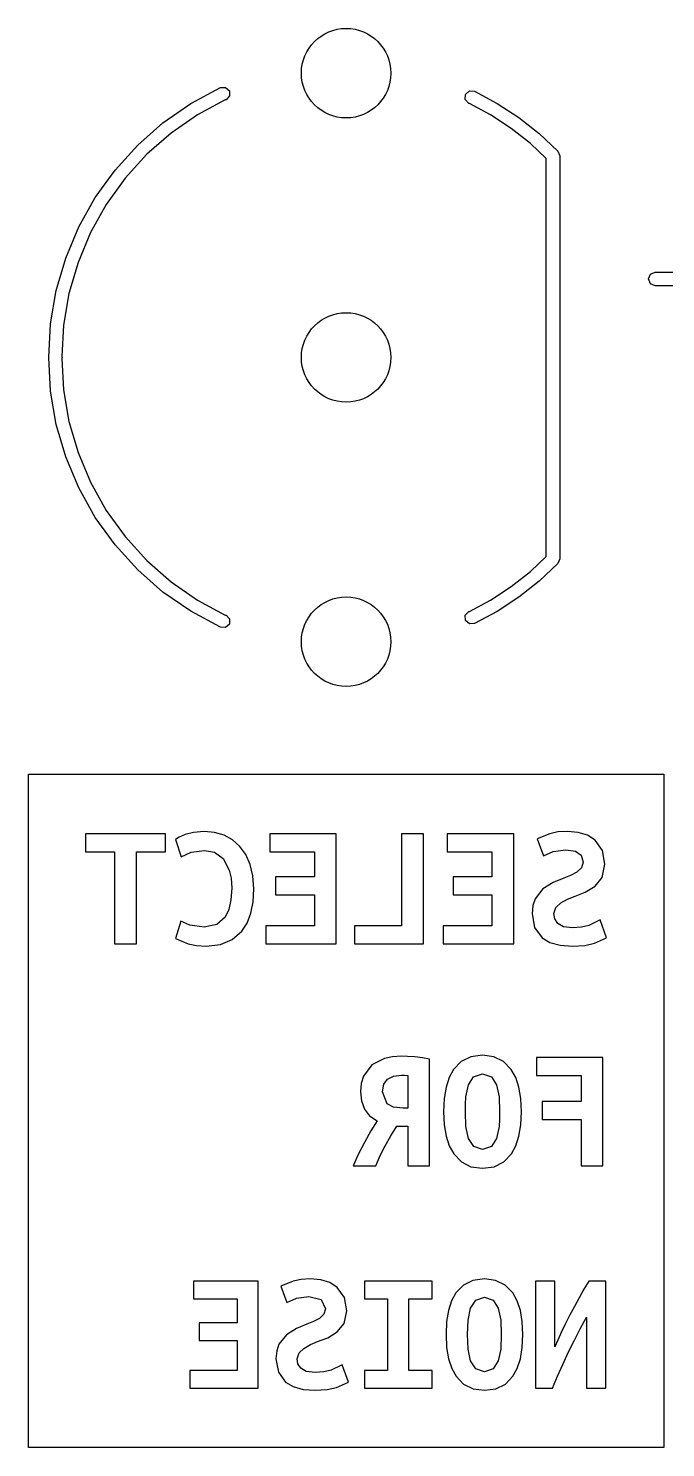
# Model space of a CAD drawing. Extents: x 84 to 124, y -233 to -38.
# Drawn here: x 101.3 to 107, y -165.58 to -152.9 of the extents above; entities that cross this region are included whole.
import ezdxf

# ---------------------------------------------------------------- set-up
doc = ezdxf.new("R2010")
doc.units = 0
doc.layers.add('BLACK', color=7, linetype='CONTINUOUS')

msp = doc.modelspace()

# ---------------------------------------------------------------- linework, layer by layer
at = {"layer": 'BLACK', "linetype": 'CONTINUOUS'}
for p, q in [((102.75, -153.571), (103.016, -153.428)), ((103.016, -153.428), (103.062, -153.426)), ((103.016, -153.428), (103.016, -153.428)), ((103.062, -153.426), (103.096, -153.457)), ((103.057, -153.537), (102.811, -153.67)), ((103.067, -153.537), (103.057, -153.537)), ((103.098, -153.503), (103.067, -153.537)), ((103.096, -153.457), (103.098, -153.503)), ((105.206, -153.535), (105.209, -153.489)), ((105.237, -153.569), (105.206, -153.535)), ((105.209, -153.489), (105.243, -153.458)), ((105.243, -153.458), (105.289, -153.461)), ((105.289, -153.461), (105.289, -153.461)), ((105.289, -153.461), (105.492, -153.57)), ((102.502, -153.743), (102.75, -153.571)), ((102.811, -153.67), (102.574, -153.834)), ((105.242, -153.569), (105.237, -153.569)), ((105.432, -153.671), (105.242, -153.569)), ((105.616, -153.792), (105.432, -153.671)), ((105.492, -153.57), (105.684, -153.696)), ((102.276, -153.942), (102.502, -153.743)), ((105.788, -153.928), (105.616, -153.792)), ((105.684, -153.696), (105.865, -153.839)), ((102.574, -153.834), (102.357, -154.024)), ((105.93, -154.062), (105.788, -153.928)), ((105.865, -153.839), (106.032, -153.997)), ((102.073, -154.165), (102.276, -153.942)), ((102.357, -154.024), (102.163, -154.238)), ((105.93, -157.616), (105.93, -154.062)), ((106.032, -153.997), (106.032, -153.997)), ((106.032, -153.997), (106.032, -153.997)), ((106.032, -153.997), (106.033, -153.997)), ((106.033, -153.997), (106.033, -153.997)), ((106.033, -153.997), (106.041, -154.018)), ((106.041, -154.018), (106.05, -154.039)), ((106.05, -154.039), (106.05, -157.639)), ((101.897, -154.41), (102.073, -154.165)), ((102.163, -154.238), (101.994, -154.472)), ((101.749, -154.673), (101.897, -154.41)), ((101.994, -154.472), (101.853, -154.724)), ((101.633, -154.951), (101.749, -154.673)), ((101.853, -154.724), (101.742, -154.99)), ((101.548, -155.241), (101.633, -154.951)), ((101.742, -154.99), (101.661, -155.267)), ((106.844, -155.138), (106.861, -155.096)), ((106.861, -155.18), (106.844, -155.138)), ((106.861, -155.096), (106.904, -155.078)), ((106.904, -155.198), (106.861, -155.18)), ((106.904, -155.078), (107.159, -155.078)), ((107.159, -155.198), (106.904, -155.198)), ((101.497, -155.538), (101.548, -155.241)), ((101.661, -155.267), (101.612, -155.551)), ((101.48, -155.839), (101.497, -155.538)), ((101.612, -155.551), (101.596, -155.83)), ((101.596, -155.83), (101.6, -155.839)), ((101.497, -156.14), (101.48, -155.839)), ((101.48, -155.839), (101.48, -155.839)), ((101.6, -155.839), (101.596, -155.848)), ((101.596, -155.848), (101.612, -156.127)), ((101.548, -156.437), (101.497, -156.14)), ((101.612, -156.127), (101.661, -156.411)), ((101.633, -156.727), (101.548, -156.437)), ((101.661, -156.411), (101.742, -156.688)), ((101.742, -156.688), (101.853, -156.954)), ((101.749, -157.005), (101.633, -156.727)), ((101.853, -156.954), (101.994, -157.206)), ((101.897, -157.268), (101.749, -157.005)), ((101.994, -157.206), (102.163, -157.44)), ((102.073, -157.513), (101.897, -157.268)), ((102.163, -157.44), (102.357, -157.654)), ((102.276, -157.736), (102.073, -157.513)), ((102.502, -157.935), (102.276, -157.736)), ((102.357, -157.654), (102.574, -157.844)), ((105.788, -157.75), (105.93, -157.616)), ((106.032, -157.681), (105.865, -157.839)), ((106.033, -157.681), (106.032, -157.681)), ((106.032, -157.681), (106.032, -157.681)), ((106.032, -157.681), (106.032, -157.681)), ((106.041, -157.66), (106.033, -157.681)), ((106.033, -157.681), (106.033, -157.681)), ((106.05, -157.639), (106.041, -157.66)), ((102.574, -157.844), (102.811, -158.008)), ((105.616, -157.886), (105.788, -157.75)), ((105.865, -157.839), (105.684, -157.982)), ((102.75, -158.107), (102.502, -157.935)), ((105.432, -158.007), (105.616, -157.886)), ((105.684, -157.982), (105.492, -158.108)), ((103.016, -158.25), (102.75, -158.107)), ((102.811, -158.008), (103.057, -158.141)), ((105.206, -158.143), (105.237, -158.109)), ((105.237, -158.109), (105.242, -158.109)), ((105.242, -158.109), (105.432, -158.007)), ((105.492, -158.108), (105.289, -158.217)), ((103.057, -158.141), (103.067, -158.141)), ((103.096, -158.221), (103.062, -158.252)), ((103.067, -158.141), (103.098, -158.175)), ((103.098, -158.175), (103.096, -158.221)), ((105.209, -158.189), (105.206, -158.143)), ((105.243, -158.22), (105.209, -158.189)), ((105.289, -158.217), (105.243, -158.22)), ((105.289, -158.217), (105.289, -158.217)), ((103.062, -158.252), (103.016, -158.25)), ((101.298, -165.579), (101.298, -159.561)), ((101.298, -159.561), (106.982, -159.561)), ((106.982, -159.561), (106.982, -165.579)), ((102.525, -160.095), (101.81, -160.095)), ((101.81, -160.095), (101.81, -160.257)), ((102.525, -160.257), (102.525, -160.095)), ((102.648, -160.126), (102.615, -160.145)), ((102.615, -160.145), (102.666, -160.3)), ((102.701, -160.102), (102.648, -160.126)), ((102.775, -160.082), (102.701, -160.102)), ((102.869, -160.073), (102.775, -160.082)), ((102.962, -160.082), (102.869, -160.073)), ((103.048, -160.107), (102.962, -160.082)), ((103.124, -160.149), (103.048, -160.107)), ((104.052, -160.095), (103.457, -160.095)), ((103.457, -160.095), (103.457, -160.257)), ((104.052, -161.078), (104.052, -160.095)), ((104.636, -160.095), (104.636, -160.916)), ((104.833, -160.095), (104.636, -160.095)), ((104.833, -161.078), (104.833, -160.095)), ((105.044, -160.095), (105.044, -160.257)), ((105.639, -160.095), (105.044, -160.095)), ((105.639, -161.078), (105.639, -160.095)), ((105.961, -160.094), (105.847, -160.14)), ((105.847, -160.14), (105.905, -160.291)), ((106.034, -160.078), (105.961, -160.094)), ((106.119, -160.073), (106.034, -160.078)), ((106.216, -160.082), (106.119, -160.073)), ((106.298, -160.108), (106.216, -160.082)), ((106.366, -160.151), (106.298, -160.108)), ((101.81, -160.257), (102.069, -160.257)), ((102.069, -160.257), (102.069, -161.078)), ((102.266, -161.078), (102.266, -160.257)), ((102.266, -160.257), (102.525, -160.257)), ((102.666, -160.3), (102.754, -160.26)), ((102.754, -160.26), (102.872, -160.243)), ((102.872, -160.243), (102.962, -160.26)), ((102.962, -160.26), (103.04, -160.315)), ((103.189, -160.207), (103.124, -160.149)), ((103.242, -160.281), (103.189, -160.207)), ((103.457, -160.257), (103.857, -160.257)), ((103.857, -160.257), (103.857, -160.478)), ((105.044, -160.257), (105.444, -160.257)), ((105.444, -160.257), (105.444, -160.478)), ((105.905, -160.291), (105.993, -160.253)), ((105.993, -160.253), (106.105, -160.237)), ((106.105, -160.237), (106.191, -160.249)), ((106.191, -160.249), (106.243, -160.287)), ((106.433, -160.244), (106.366, -160.151)), ((106.455, -160.367), (106.433, -160.244)), ((103.04, -160.315), (103.095, -160.419)), ((103.282, -160.368), (103.242, -160.281)), ((103.307, -160.47), (103.282, -160.368)), ((106.244, -160.399), (106.204, -160.437)), ((106.243, -160.287), (106.26, -160.349)), ((106.26, -160.349), (106.244, -160.399)), ((106.43, -160.484), (106.455, -160.367)), ((103.095, -160.419), (103.111, -160.492)), ((103.111, -160.492), (103.117, -160.581)), ((103.315, -160.586), (103.307, -160.47)), ((103.857, -160.478), (103.509, -160.478)), ((103.509, -160.478), (103.509, -160.64)), ((105.444, -160.478), (105.096, -160.478)), ((105.096, -160.478), (105.096, -160.64)), ((106.087, -160.491), (105.991, -160.53)), ((106.148, -160.467), (106.087, -160.491)), ((106.204, -160.437), (106.148, -160.467)), ((106.366, -160.562), (106.43, -160.484)), ((103.117, -160.581), (103.11, -160.685)), ((103.308, -160.702), (103.315, -160.586)), ((103.509, -160.64), (103.857, -160.64)), ((103.857, -160.64), (103.857, -160.916)), ((105.096, -160.64), (105.444, -160.64)), ((105.444, -160.64), (105.444, -160.916)), ((105.899, -160.587), (105.83, -160.676)), ((105.991, -160.53), (105.899, -160.587)), ((106.12, -160.679), (106.187, -160.651)), ((106.187, -160.651), (106.279, -160.615)), ((106.279, -160.615), (106.366, -160.562)), ((103.091, -160.771), (103.059, -160.839)), ((103.11, -160.685), (103.091, -160.771)), ((103.288, -160.804), (103.308, -160.702)), ((105.81, -160.736), (105.803, -160.81)), ((105.83, -160.676), (105.81, -160.736)), ((105.998, -160.808), (106.016, -160.754)), ((106.016, -160.754), (106.06, -160.712)), ((106.06, -160.712), (106.12, -160.679)), ((102.663, -160.876), (102.614, -161.03)), ((102.743, -160.911), (102.663, -160.876)), ((102.983, -160.906), (102.869, -160.929)), ((103.059, -160.839), (102.983, -160.906)), ((103.206, -160.965), (103.254, -160.892)), ((103.254, -160.892), (103.288, -160.804)), ((105.803, -160.81), (105.825, -160.932)), ((106.005, -160.855), (105.998, -160.808)), ((106.032, -160.896), (106.005, -160.855)), ((106.083, -160.925), (106.032, -160.896)), ((106.413, -160.865), (106.31, -160.913)), ((106.47, -161.024), (106.413, -160.865)), ((102.614, -161.03), (102.726, -161.077)), ((102.869, -160.929), (102.743, -160.911)), ((103.122, -161.039), (103.206, -160.965)), ((103.857, -160.916), (103.422, -160.916)), ((103.422, -160.916), (103.422, -161.078)), ((104.636, -160.916), (104.215, -160.916)), ((104.215, -160.916), (104.215, -161.078)), ((105.444, -160.916), (105.009, -160.916)), ((105.009, -160.916), (105.009, -161.078)), ((105.825, -160.932), (105.893, -161.023)), ((105.893, -161.023), (105.963, -161.065)), ((106.165, -160.935), (106.083, -160.925)), ((106.244, -160.93), (106.165, -160.935)), ((106.31, -160.913), (106.244, -160.93)), ((106.36, -161.072), (106.47, -161.024)), ((102.069, -161.078), (102.266, -161.078)), ((102.726, -161.077), (102.802, -161.093)), ((102.802, -161.093), (102.888, -161.099)), ((102.888, -161.099), (103.016, -161.084)), ((103.016, -161.084), (103.122, -161.039)), ((103.422, -161.078), (104.052, -161.078)), ((104.215, -161.078), (104.833, -161.078)), ((105.009, -161.078), (105.639, -161.078)), ((105.963, -161.065), (106.053, -161.09)), ((106.053, -161.09), (106.165, -161.099)), ((106.165, -161.099), (106.275, -161.092)), ((106.275, -161.092), (106.36, -161.072)), ((104.369, -162.16), (104.294, -162.259)), ((104.484, -162.102), (104.369, -162.16)), ((104.555, -162.088), (104.484, -162.102)), ((104.634, -162.083), (104.555, -162.088)), ((104.689, -162.085), (104.634, -162.083)), ((104.755, -162.089), (104.689, -162.085)), ((104.823, -162.097), (104.755, -162.089)), ((104.885, -162.108), (104.823, -162.097)), ((104.885, -163.062), (104.885, -162.108)), ((105.169, -162.129), (105.1, -162.2)), ((105.256, -162.087), (105.169, -162.129)), ((105.36, -162.072), (105.256, -162.087)), ((105.462, -162.087), (105.36, -162.072)), ((105.547, -162.129), (105.462, -162.087)), ((105.617, -162.2), (105.547, -162.129)), ((105.842, -162.094), (105.842, -162.254)), ((106.435, -162.094), (105.842, -162.094)), ((106.435, -163.062), (106.435, -162.094)), ((104.294, -162.259), (104.275, -162.325)), ((104.476, -162.333), (104.511, -162.287)), ((104.511, -162.287), (104.565, -162.26)), ((104.565, -162.26), (104.634, -162.251)), ((104.634, -162.251), (104.661, -162.251)), ((104.661, -162.251), (104.692, -162.255)), ((104.692, -162.255), (104.692, -162.546)), ((105.061, -162.271), (105.034, -162.358)), ((105.1, -162.2), (105.061, -162.271)), ((105.234, -162.338), (105.28, -162.266)), ((105.28, -162.266), (105.36, -162.24)), ((105.36, -162.24), (105.44, -162.266)), ((105.44, -162.266), (105.486, -162.339)), ((105.657, -162.271), (105.617, -162.2)), ((105.686, -162.358), (105.657, -162.271)), ((105.842, -162.254), (106.242, -162.254)), ((106.242, -162.254), (106.242, -162.488)), ((104.275, -162.325), (104.268, -162.401)), ((104.268, -162.401), (104.277, -162.481)), ((104.464, -162.399), (104.476, -162.333)), ((104.508, -162.508), (104.464, -162.399)), ((105.034, -162.358), (105.017, -162.46)), ((105.212, -162.445), (105.234, -162.338)), ((105.486, -162.339), (105.508, -162.446)), ((105.703, -162.46), (105.686, -162.358)), ((104.277, -162.481), (104.303, -162.554)), ((104.303, -162.554), (104.349, -162.615)), ((104.565, -162.537), (104.508, -162.508)), ((104.65, -162.546), (104.565, -162.537)), ((104.692, -162.546), (104.65, -162.546)), ((105.017, -162.46), (105.011, -162.578)), ((105.207, -162.578), (105.208, -162.509)), ((105.208, -162.509), (105.212, -162.445)), ((105.508, -162.446), (105.513, -162.578)), ((105.709, -162.578), (105.703, -162.46)), ((106.242, -162.488), (105.892, -162.488)), ((105.892, -162.488), (105.892, -162.648)), ((104.349, -162.615), (104.417, -162.659)), ((104.417, -162.659), (104.361, -162.749)), ((105.011, -162.578), (105.017, -162.695)), ((105.212, -162.709), (105.207, -162.578)), ((105.512, -162.646), (105.508, -162.71)), ((105.513, -162.578), (105.512, -162.646)), ((105.703, -162.695), (105.709, -162.578)), ((105.892, -162.648), (106.242, -162.648)), ((106.242, -162.648), (106.242, -163.062)), ((104.361, -162.749), (104.303, -162.852)), ((104.49, -162.882), (104.539, -162.794)), ((104.539, -162.794), (104.592, -162.706)), ((104.592, -162.706), (104.692, -162.706)), ((104.692, -162.706), (104.692, -163.062)), ((105.017, -162.695), (105.034, -162.797)), ((105.034, -162.797), (105.062, -162.884)), ((105.234, -162.816), (105.212, -162.709)), ((105.508, -162.71), (105.486, -162.817)), ((105.658, -162.884), (105.686, -162.797)), ((105.686, -162.797), (105.703, -162.695)), ((104.303, -162.852), (104.249, -162.96)), ((104.445, -162.97), (104.49, -162.882)), ((105.062, -162.884), (105.102, -162.955)), ((105.281, -162.889), (105.234, -162.816)), ((105.36, -162.915), (105.281, -162.889)), ((105.44, -162.889), (105.36, -162.915)), ((105.486, -162.817), (105.44, -162.889)), ((105.619, -162.955), (105.658, -162.884)), ((104.249, -162.96), (104.204, -163.062)), ((104.204, -163.062), (104.406, -163.062)), ((104.406, -163.062), (104.445, -162.97)), ((104.692, -163.062), (104.885, -163.062)), ((105.102, -162.955), (105.171, -163.026)), ((105.171, -163.026), (105.256, -163.069)), ((105.463, -163.069), (105.55, -163.026)), ((105.55, -163.026), (105.619, -162.955)), ((106.242, -163.062), (106.435, -163.062)), ((105.256, -163.069), (105.359, -163.083)), ((105.359, -163.083), (105.463, -163.069)), ((103.737, -164.076), (103.666, -164.091)), ((103.819, -164.071), (103.737, -164.076)), ((103.913, -164.08), (103.819, -164.071)), ((105.377, -164.071), (105.274, -164.085)), ((105.477, -164.085), (105.377, -164.071)), ((102.776, -164.093), (102.776, -164.25)), ((103.354, -164.093), (102.776, -164.093)), ((103.354, -165.047), (103.354, -164.093)), ((103.666, -164.091), (103.555, -164.136)), ((103.555, -164.136), (103.611, -164.282)), ((103.993, -164.105), (103.913, -164.08)), ((104.059, -164.147), (103.993, -164.105)), ((104.124, -164.237), (104.059, -164.147)), ((104.909, -164.093), (104.303, -164.093)), ((104.303, -164.093), (104.303, -164.25)), ((104.909, -164.25), (104.909, -164.093)), ((105.121, -164.197), (105.083, -164.267)), ((105.189, -164.127), (105.121, -164.197)), ((105.274, -164.085), (105.189, -164.127)), ((105.561, -164.127), (105.477, -164.085)), ((105.63, -164.197), (105.561, -164.127)), ((105.67, -164.267), (105.63, -164.197)), ((106.005, -164.093), (105.833, -164.093)), ((105.833, -164.093), (105.833, -165.047)), ((106.005, -164.68), (106.005, -164.093)), ((106.267, -164.163), (106.223, -164.24)), ((106.31, -164.093), (106.267, -164.163)), ((106.462, -164.093), (106.31, -164.093)), ((106.462, -165.047), (106.462, -164.093)), ((102.776, -164.25), (103.164, -164.25)), ((103.164, -164.25), (103.164, -164.464)), ((103.611, -164.282), (103.696, -164.245)), ((103.696, -164.245), (103.805, -164.23)), ((103.805, -164.23), (103.918, -164.257)), ((103.918, -164.257), (103.956, -164.339)), ((104.146, -164.356), (104.124, -164.237)), ((104.303, -164.25), (104.509, -164.25)), ((104.509, -164.25), (104.509, -164.89)), ((104.701, -164.89), (104.701, -164.25)), ((104.701, -164.25), (104.909, -164.25)), ((105.083, -164.267), (105.055, -164.353)), ((105.253, -164.333), (105.299, -164.262)), ((105.299, -164.262), (105.377, -164.236)), ((105.377, -164.236), (105.456, -164.262)), ((105.456, -164.262), (105.501, -164.334)), ((105.698, -164.353), (105.67, -164.267)), ((106.181, -164.319), (106.139, -164.398)), ((106.223, -164.24), (106.181, -164.319)), ((103.848, -164.453), (103.788, -164.477)), ((103.901, -164.425), (103.848, -164.453)), ((103.941, -164.388), (103.901, -164.425)), ((103.956, -164.339), (103.941, -164.388)), ((104.121, -164.47), (104.146, -164.356)), ((105.039, -164.453), (105.034, -164.569)), ((105.055, -164.353), (105.039, -164.453)), ((105.226, -164.569), (105.232, -164.439)), ((105.232, -164.439), (105.253, -164.333)), ((105.501, -164.334), (105.523, -164.44)), ((105.523, -164.44), (105.528, -164.569)), ((105.715, -164.453), (105.698, -164.353)), ((105.721, -164.569), (105.715, -164.453)), ((106.139, -164.398), (106.1, -164.475)), ((106.234, -164.519), (106.291, -164.413)), ((106.291, -164.413), (106.291, -165.047)), ((103.164, -164.464), (102.826, -164.464)), ((102.826, -164.464), (102.826, -164.621)), ((103.606, -164.57), (103.538, -164.656)), ((103.695, -164.514), (103.606, -164.57)), ((103.788, -164.477), (103.695, -164.514)), ((103.975, -164.597), (104.059, -164.546)), ((104.059, -164.546), (104.121, -164.47)), ((105.034, -164.569), (105.039, -164.685)), ((105.232, -164.698), (105.226, -164.569)), ((105.528, -164.569), (105.523, -164.699)), ((105.715, -164.685), (105.721, -164.569)), ((106.064, -164.551), (106.032, -164.62)), ((106.1, -164.475), (106.064, -164.551)), ((106.179, -164.625), (106.234, -164.519)), ((102.826, -164.621), (103.164, -164.621)), ((103.164, -164.621), (103.164, -164.89)), ((103.538, -164.656), (103.519, -164.714)), ((103.719, -164.732), (103.762, -164.692)), ((103.762, -164.692), (103.821, -164.659)), ((103.821, -164.659), (103.885, -164.632)), ((103.885, -164.632), (103.975, -164.597)), ((105.039, -164.685), (105.056, -164.785)), ((105.253, -164.804), (105.232, -164.698)), ((105.523, -164.699), (105.501, -164.805)), ((105.699, -164.785), (105.715, -164.685)), ((106.032, -164.62), (106.005, -164.68)), ((106.127, -164.73), (106.179, -164.625)), ((103.519, -164.714), (103.512, -164.786)), ((103.512, -164.786), (103.534, -164.905)), ((103.702, -164.785), (103.719, -164.732)), ((103.709, -164.83), (103.702, -164.785)), ((103.734, -164.87), (103.709, -164.83)), ((104.104, -164.84), (104.005, -164.887)), ((104.16, -164.994), (104.104, -164.84)), ((105.056, -164.785), (105.084, -164.871)), ((105.299, -164.876), (105.253, -164.804)), ((105.501, -164.805), (105.456, -164.876)), ((105.671, -164.871), (105.699, -164.785)), ((106.03, -164.941), (106.077, -164.835)), ((106.077, -164.835), (106.127, -164.73)), ((103.164, -164.89), (102.742, -164.89)), ((102.742, -164.89), (102.742, -165.047)), ((103.534, -164.905), (103.599, -164.994)), ((103.784, -164.898), (103.734, -164.87)), ((103.864, -164.908), (103.784, -164.898)), ((103.941, -164.903), (103.864, -164.908)), ((104.005, -164.887), (103.941, -164.903)), ((104.509, -164.89), (104.303, -164.89)), ((104.303, -164.89), (104.303, -165.047)), ((104.909, -164.89), (104.701, -164.89)), ((104.909, -165.047), (104.909, -164.89)), ((105.084, -164.871), (105.123, -164.941)), ((105.123, -164.941), (105.191, -165.011)), ((105.377, -164.902), (105.299, -164.876)), ((105.456, -164.876), (105.377, -164.902)), ((105.564, -165.011), (105.632, -164.941)), ((105.632, -164.941), (105.671, -164.871)), ((105.986, -165.047), (106.03, -164.941)), ((102.742, -165.047), (103.354, -165.047)), ((103.599, -164.994), (103.667, -165.034)), ((103.667, -165.034), (103.756, -165.059)), ((103.756, -165.059), (103.864, -165.067)), ((103.864, -165.067), (103.97, -165.06)), ((103.97, -165.06), (104.053, -165.041)), ((104.053, -165.041), (104.16, -164.994)), ((104.303, -165.047), (104.909, -165.047)), ((105.191, -165.011), (105.275, -165.053)), ((105.275, -165.053), (105.376, -165.067)), ((105.376, -165.067), (105.479, -165.053)), ((105.479, -165.053), (105.564, -165.011)), ((105.833, -165.047), (105.986, -165.047)), ((106.291, -165.047), (106.462, -165.047)), ((106.982, -165.579), (101.298, -165.579))]:
    msp.add_line(p, q, dxfattribs=at)
at = {"layer": 'BLACK'}
for centre in [(104.14, -153.299), (104.14, -155.839), (104.14, -158.379)]:
    msp.add_circle(centre, 0.4, dxfattribs=at)

doc.saveas('drawing.dxf')
